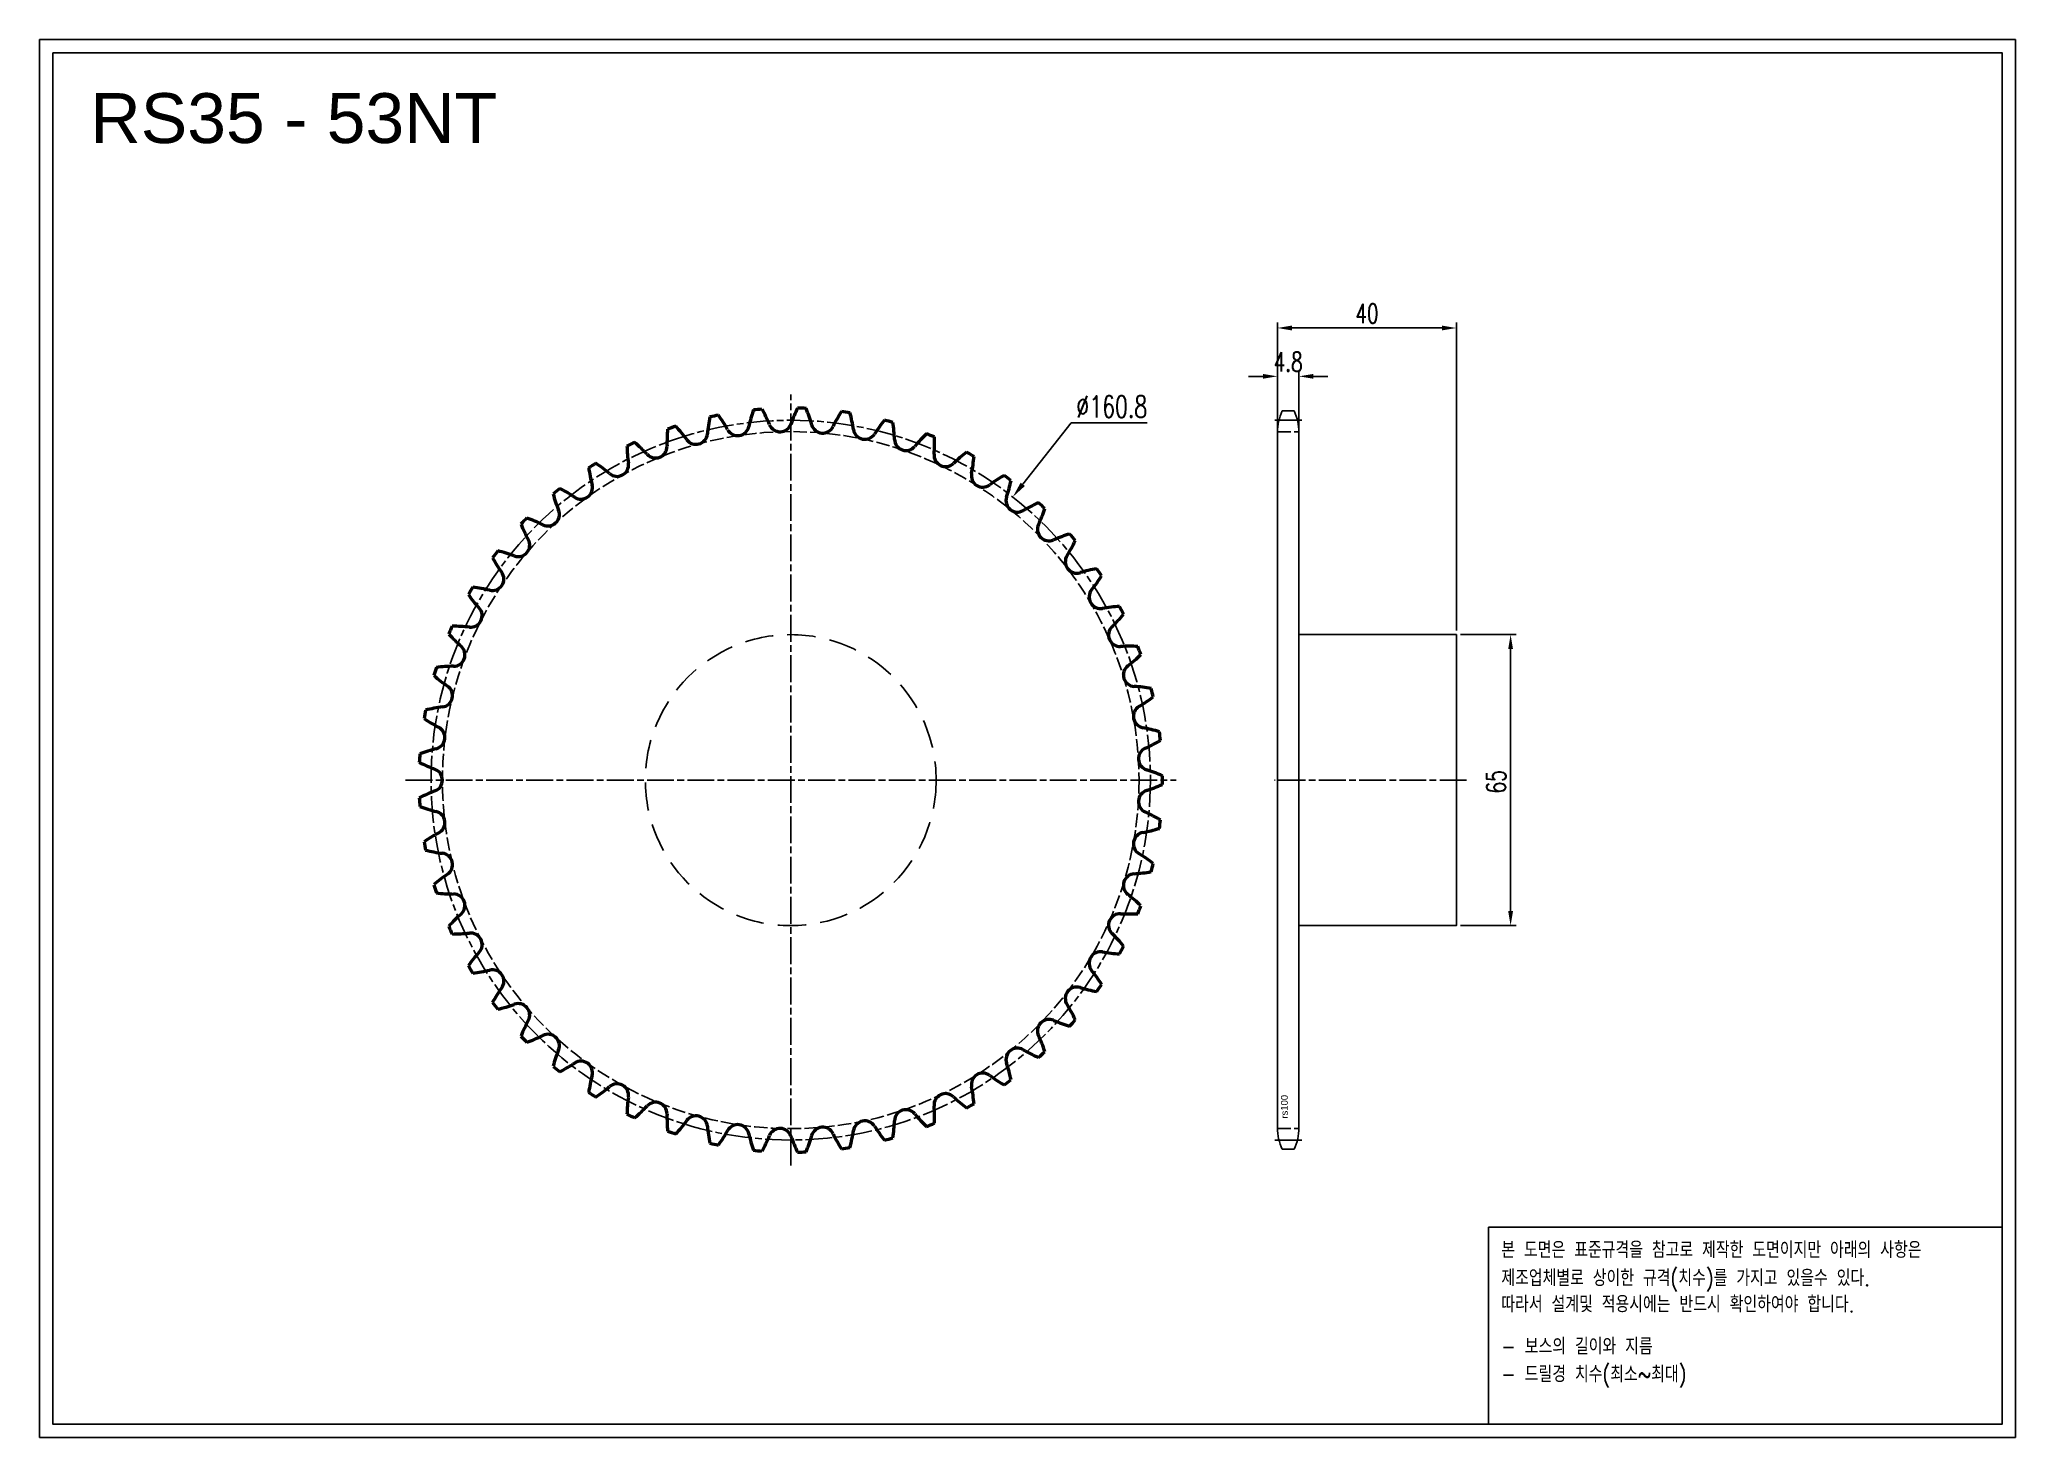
# Model space of a CAD drawing. Header units: millimetres. Extents: x -43388 to -42946, y 2111 to 2424.
import ezdxf

# ---------------------------------------------------------------- set-up
doc = ezdxf.new("R2010")
doc.units = ezdxf.units.MM
for name, pattern in [('AM_ISO02W050', [7.5, 6, -1.5]), ('AM_ISO02W050x2', [3.75, 3, -0.75]), ('AM_ISO08W050', [18, 12, -1.5, 3, -1.5]), ('AM_ISO08W050x2', [9, 6, -0.75, 1.5, -0.75]), ('HIDDEN', [9.525, 6.35, -3.175])]:
    doc.linetypes.add(name, pattern=pattern)
for name, color, linetype, lineweight in [('AM_0N', 7, 'Continuous', 50), ('AM_3N', 6, 'AM_ISO02W050', 25), ('AM_7', 4, 'AM_ISO08W050', 25), ('AM_7N', 4, 'AM_ISO08W050', 25)]:
    doc.layers.add(name, color=color, linetype=linetype, lineweight=lineweight)
doc.layers.add('HL', color=2, linetype='HIDDEN')
doc.layers.add('S-DIM', color=7, linetype='Continuous')
doc.styles.add('HAN', font='ROMANS.shx', dxfattribs={"width": 0.7, "bigfont": 'whgtxt.shx'})
doc.styles.add('HSG', font='SIMPLEX.shx', dxfattribs={"width": 0.7, "bigfont": 'HSG.shx'})
doc.styles.get("Standard").update_dxf_attribs({"font": 'arial.ttf'})
doc.dimstyles.new('APP10', dxfattribs={"dimscale": 2, "dimtxt": 2.4, "dimasz": 1.8, "dimexe": 0.7, "dimexo": 0.5, "dimgap": 0.6, "dimtad": 1, "dimtoh": 1, "dimdec": 1, "dimrnd": 0.01, "dimzin": 9, "dimdsep": 46, "dimtxsty": 'HSG', "dimcen": 0, "dimclrd": 1, "dimclre": 1, "dimclrt": 256, "dimazin": 2, "dimtp": 1, "dimtm": 1, "dimtfac": 0.5, "dimtdec": 1, "dimtofl": 0, "dimtmove": 0, "dimatfit": 3, "dimfxl": 0, "dimtvp": 1, "dimtolj": 2, "dimlwd": -1, "dimlwe": -1, "dimarcsym": 0})
doc.dimstyles.new('APP8', dxfattribs={"dimscale": 1.8, "dimtxt": 2.4, "dimasz": 1.8, "dimexe": 0.7, "dimexo": 0.5, "dimgap": 0.6, "dimtad": 1, "dimtoh": 1, "dimdec": 1, "dimrnd": 0.01, "dimzin": 9, "dimdsep": 46, "dimtxsty": 'HSG', "dimcen": 0, "dimclrd": 1, "dimclre": 1, "dimclrt": 256, "dimazin": 2, "dimtp": 1, "dimtm": 1, "dimtfac": 0.5, "dimtdec": 1, "dimtofl": 0, "dimtmove": 0, "dimatfit": 3, "dimfxl": 0, "dimtvp": 1, "dimtolj": 2, "dimlwd": -1, "dimlwe": -1, "dimarcsym": 0})

# ---------------------------------------------------------------- blocks, each defined once
blk = doc.blocks.new('*D1')
at = {"layer": 'Defpoints', "color": 0, "transparency": 16777216}
for p in [(-43071.08, 2290.83), (-43071.08, 2225.83), (-43058.97, 2225.83)]:
    blk.add_point(p, dxfattribs=at)
at = {"layer": 'S-DIM', "color": 1, "transparency": 16777216}
for p, q in [((-43070.18, 2290.83), (-43057.71, 2290.83)), ((-43058.97, 2287.59), (-43058.97, 2229.07)), ((-43070.18, 2225.83), (-43057.71, 2225.83))]:
    blk.add_line(p, q, dxfattribs=at)
for points in [[(-43059.51, 2287.59), (-43058.43, 2287.59), (-43058.97, 2290.83)], [(-43059.51, 2229.07), (-43058.43, 2229.07), (-43058.97, 2225.83)]]:
    blk.add_solid(points, dxfattribs=at)
at = {"layer": 'S-DIM', "transparency": 16777216, "insert": (-43062.21, 2257.95), "char_height": 4.32, "attachment_point": 5, "rotation": 90, "style": 'HSG'}
blk.add_mtext('\\A2;65', dxfattribs=at)
blk = doc.blocks.new('*D2')
at = {"layer": 'Defpoints', "color": 0, "transparency": 16777216}
for p in [(-43106.28, 2348.53), (-43111.08, 2336), (-43106.28, 2336)]:
    blk.add_point(p, dxfattribs=at)
at = {"layer": 'S-DIM', "color": 1, "transparency": 16777216}
for p, q in [((-43111.08, 2336.9), (-43111.08, 2349.79)), ((-43106.28, 2336.9), (-43106.28, 2349.79)), ((-43114.32, 2348.53), (-43117.56, 2348.53)), ((-43103.04, 2348.53), (-43099.8, 2348.53))]:
    blk.add_line(p, q, dxfattribs=at)
for points in [[(-43114.32, 2349.07), (-43114.32, 2347.99), (-43111.08, 2348.53)], [(-43103.04, 2349.07), (-43103.04, 2347.99), (-43106.28, 2348.53)]]:
    blk.add_solid(points, dxfattribs=at)
at = {"layer": 'S-DIM', "transparency": 16777216, "insert": (-43108.68, 2351.77), "char_height": 4.32, "attachment_point": 5, "style": 'HSG'}
blk.add_mtext('\\A2;4.8', dxfattribs=at)
blk = doc.blocks.new('*D3')
at = {"layer": 'Defpoints', "color": 0, "transparency": 16777216}
for p in [(-43071.08, 2359.33), (-43111.08, 2336), (-43071.08, 2290.83)]:
    blk.add_point(p, dxfattribs=at)
at = {"layer": 'S-DIM', "color": 1, "transparency": 16777216}
for p, q in [((-43111.08, 2336.9), (-43111.08, 2360.59)), ((-43107.84, 2359.33), (-43074.32, 2359.33)), ((-43071.08, 2291.73), (-43071.08, 2360.59))]:
    blk.add_line(p, q, dxfattribs=at)
for points in [[(-43107.84, 2359.87), (-43107.84, 2358.79), (-43111.08, 2359.33)], [(-43074.32, 2359.87), (-43074.32, 2358.79), (-43071.08, 2359.33)]]:
    blk.add_solid(points, dxfattribs=at)
at = {"layer": 'S-DIM', "transparency": 16777216, "insert": (-43091.08, 2362.57), "char_height": 4.32, "attachment_point": 5, "style": 'HSG'}
blk.add_mtext('\\A2;40', dxfattribs=at)
blk = doc.blocks.new('*D4')
at = {"layer": 'Defpoints', "color": 0, "transparency": 16777216}
for p in [(-43170.23, 2321.58), (-43269.48, 2195.09)]:
    blk.add_point(p, dxfattribs=at)
at = {"layer": 'S-DIM', "color": 1, "transparency": 16777216}
for p, q in [((-43157.22, 2338.16), (-43168.01, 2324.41)), ((-43140.18, 2338.16), (-43157.22, 2338.16))]:
    blk.add_line(p, q, dxfattribs=at)
blk.add_solid([(-43168.48, 2324.78), (-43167.53, 2324.04), (-43170.23, 2321.58)], dxfattribs=at)
at = {"layer": 'S-DIM', "transparency": 16777216, "insert": (-43148.1, 2341.76), "char_height": 4.8, "attachment_point": 5, "style": 'HSG'}
blk.add_mtext('\\A2;∅160.8', dxfattribs=at)
blk = doc.blocks.new('notice1')
at = {"color": 4}
blk.add_lwpolyline([(-22142.12, 1735.9), (-22053.8, 1735.9), (-22053.8, 1702.07), (-22142.12, 1702.07)], close=True, dxfattribs=at)
at = {"color": 4, "style": 'HAN', "width": 0.8}
for s, p in [('본 도면은 표준규격을 참고로 제작한 도면이지만 아래의 사항은', (-22139.9, 1730.62)), ('제조업체별로 상이한 규격(치수)를 가지고 있을수 있다.', (-22139.9, 1725.78)), ('따라서 설계및 적용시에는 반드시 확인하여야 합니다.', (-22139.9, 1721.28)), ('- 보스의 길이와 지름', (-22139.9, 1714.03)), ('- 드릴경 치수(최소~최대)', (-22139.9, 1709.27))]:
    blk.add_text(s, height=2.7949, dxfattribs=at).set_placement(p)

msp = doc.modelspace()

# ---------------------------------------------------------------- linework, layer by layer
for p, q in [((-43107.35, 2340.8), (-43110.01, 2340.8)), ((-43111.08, 2336), (-43111.08, 2180.66)), ((-43106.28, 2336), (-43106.28, 2180.66)), ((-43107.35, 2175.86), (-43110.01, 2175.86))]:
    msp.add_line(p, q)
for points in [[(-43387.76, 2423.76), (-42946.13, 2423.76), (-42946.13, 2111.5), (-43387.76, 2111.5)], [(-43384.79, 2420.79), (-42949.1, 2420.79), (-42949.1, 2114.47), (-43384.79, 2114.47)]]:
    msp.add_lwpolyline(points, close=True)
msp.add_lwpolyline([(-43106.28, 2290.83), (-43071.08, 2290.83), (-43071.08, 2225.83), (-43106.28, 2225.83)])
for centre, start, end in [((-43099.78, 2336), 154.8633, 180), ((-43117.58, 2336), 0, 25.1367), ((-43099.78, 2180.66), 180, 205.1367), ((-43117.58, 2180.66), 334.8633, 0)]:
    msp.add_arc(centre, 11.3, start, end)
at = {"layer": 'AM_0N'}
for centre, radius, start, end in [((-43196.47, 2330.15), 33.53, 161.0668, 167.6415), ((-43219.86, 2258.33), 83.11, 94.436, 95.7527), ((-43255.57, 2324.88), 33.53, 22.5472, 29.1219), ((-43188.14, 2326.88), 33.53, 154.2743, 160.8491), ((-43219.86, 2258.33), 83.11, 87.6435, 88.9603), ((-43247.45, 2328.63), 33.53, 15.7547, 22.3295), ((-43180.26, 2322.64), 33.53, 147.4819, 154.0566), ((-43219.86, 2258.33), 83.11, 80.8511, 82.1678), ((-43213.99, 2333.63), 33.53, 174.6517, 181.2264), ((-43219.86, 2258.33), 83.11, 108.0209, 109.3376), ((-43270.2, 2314.63), 33.53, 36.1321, 42.7068), ((-43205.13, 2332.41), 33.53, 167.8592, 174.434), ((-43219.86, 2258.33), 83.11, 101.2284, 102.5452), ((-43263.19, 2320.19), 33.53, 29.3396, 35.9144), ((-43231.73, 2337.87), 2.57, 209.3396, 347.6415), ((-43222.24, 2338.72), 2.57, 202.5472, 340.8491), ((-43212.71, 2338.43), 2.57, 195.7547, 334.0566), ((-43238.94, 2331.4), 33.53, 8.9623, 15.537), ((-43203.29, 2337.03), 2.57, 188.9623, 327.2642), ((-43172.93, 2317.51), 33.53, 140.6894, 147.2642), ((-43219.86, 2258.33), 83.11, 74.0586, 75.3754), ((-43230.17, 2333.15), 33.53, 2.1698, 8.7446), ((-43219.86, 2258.33), 83.11, 114.8133, 116.1301), ((-43222.94, 2333.79), 33.53, 181.4441, 188.0189), ((-43276.51, 2308.28), 33.53, 42.9245, 49.4993), ((-43250.08, 2332.86), 2.57, 222.9245, 1.2264), ((-43241.05, 2335.91), 2.57, 216.1321, 354.434), ((-43194.1, 2334.52), 2.57, 182.1698, 320.4717), ((-43166.26, 2311.54), 33.53, 133.8969, 140.4717), ((-43219.86, 2258.33), 83.11, 67.2661, 68.5829), ((-43221.25, 2333.84), 33.53, 355.3774, 1.9521), ((-43219.86, 2258.33), 83.11, 121.6058, 122.9225), ((-43231.84, 2332.9), 33.53, 188.2366, 194.8113), ((-43282.02, 2301.22), 33.53, 49.717, 56.2917), ((-43258.68, 2328.76), 2.57, 229.717, 8.0189), ((-43185.27, 2330.94), 2.57, 175.3774, 313.6792), ((-43160.34, 2304.83), 33.53, 127.1045, 133.6792), ((-43219.86, 2258.33), 83.11, 60.4737, 61.7905), ((-43212.31, 2333.48), 33.53, 348.5849, 355.1597), ((-43219.86, 2258.33), 83.11, 128.3982, 129.715), ((-43286.65, 2293.57), 33.53, 56.5094, 63.0842), ((-43266.74, 2323.67), 2.57, 236.5094, 14.8113), ((-43176.93, 2326.34), 2.57, 168.5849, 306.8868), ((-43155.26, 2297.47), 33.53, 120.312, 126.8868), ((-43219.86, 2258.33), 83.11, 53.6812, 54.998), ((-43203.47, 2332.06), 33.53, 341.7925, 348.3672), ((-43274.14, 2317.67), 2.57, 243.3019, 21.6038), ((-43240.58, 2330.96), 33.53, 195.029, 201.6038), ((-43169.19, 2320.78), 2.57, 161.7925, 300.0943), ((-43151.09, 2289.55), 33.53, 113.5196, 120.0943), ((-43194.87, 2329.6), 33.53, 335, 341.5748), ((-43219.86, 2258.33), 83.11, 46.8888, 48.2056), ((-43219.86, 2258.33), 83.11, 135.1907, 136.5074), ((-43249.02, 2328), 33.53, 201.8215, 208.3962), ((-43290.35, 2285.42), 33.53, 63.3019, 69.8766), ((-43162.15, 2314.35), 2.57, 155, 293.3019), ((-43280.77, 2310.83), 2.57, 250.0943, 28.3962), ((-43147.88, 2281.2), 33.53, 106.7271, 113.3019), ((-43186.61, 2326.15), 33.53, 328.2075, 334.7823), ((-43219.86, 2258.33), 83.11, 40.0963, 41.4131), ((-43219.86, 2258.33), 83.11, 141.9831, 143.2999), ((-43257.06, 2324.06), 33.53, 208.6139, 215.1887), ((-43293.06, 2276.9), 33.53, 70.0943, 76.6691), ((-43155.93, 2307.13), 2.57, 148.2075, 286.5094), ((-43145.68, 2272.53), 33.53, 99.9347, 106.5094), ((-43219.86, 2258.33), 83.11, 33.3039, 34.6206), ((-43219.86, 2258.33), 83.11, 148.7756, 150.0923), ((-43294.74, 2268.11), 33.53, 76.8868, 83.4615), ((-43286.55, 2303.26), 2.57, 256.8868, 35.1887), ((-43178.83, 2321.74), 33.53, 321.4151, 327.9898), ((-43264.57, 2319.2), 33.53, 215.4064, 221.9811), ((-43291.4, 2295.06), 2.57, 263.6792, 41.9811), ((-43150.61, 2299.23), 2.57, 141.4151, 279.717), ((-43144.52, 2263.65), 33.53, 93.1422, 99.717), ((-43219.86, 2258.33), 83.11, 26.5114, 27.8282), ((-43219.86, 2258.33), 83.11, 155.568, 156.8848), ((-43295.37, 2259.18), 33.53, 83.6792, 90.254), ((-43146.26, 2290.75), 2.57, 134.6226, 272.9245), ((-43171.61, 2316.44), 33.53, 314.6226, 321.1974), ((-43271.45, 2313.48), 33.53, 222.1988, 228.7736), ((-43295.24, 2286.34), 2.57, 270.4717, 48.7736), ((-43144.42, 2254.71), 33.53, 86.3498, 92.9245), ((-43219.86, 2258.33), 83.11, 19.719, 21.0357), ((-43219.86, 2258.33), 83.11, 162.3605, 163.6773), ((-43294.94, 2250.24), 33.53, 90.4717, 97.0465), ((-43142.94, 2281.82), 2.57, 127.8302, 266.1321), ((-43165.08, 2310.33), 33.53, 307.8302, 314.4049), ((-43277.61, 2306.99), 33.53, 228.9913, 235.566), ((-43298.02, 2277.22), 2.57, 277.2642, 55.566), ((-43145.38, 2245.81), 33.53, 79.5573, 86.1321), ((-43293.46, 2241.42), 33.53, 97.2642, 103.8389), ((-43140.71, 2272.56), 2.57, 121.0377, 259.3396), ((-43159.32, 2303.49), 33.53, 301.0377, 307.6125), ((-43219.86, 2258.33), 83.11, 12.9265, 14.2433), ((-43219.86, 2258.33), 83.11, 169.1529, 170.4697), ((-43282.96, 2299.82), 33.53, 235.7837, 242.3585), ((-43299.71, 2267.85), 2.57, 284.0566, 62.3585), ((-43147.38, 2237.09), 33.53, 72.7649, 79.3396), ((-43154.4, 2296.01), 33.53, 294.2453, 300.82), ((-43219.86, 2258.33), 83.11, 6.1341, 7.4508), ((-43219.86, 2258.33), 83.11, 175.9454, 177.2622), ((-43287.43, 2292.06), 33.53, 242.5762, 249.1509), ((-43290.94, 2232.83), 33.53, 104.0566, 110.6314), ((-43139.58, 2263.1), 2.57, 114.2453, 252.5472), ((-43300.27, 2258.33), 2.57, 290.8491, 69.1509), ((-43150.4, 2228.67), 33.53, 65.9724, 72.5472), ((-43150.4, 2288), 33.53, 287.4528, 294.0276), ((-43219.86, 2258.33), 83.11, 359.3416, 0.6584), ((-43287.43, 2224.6), 33.53, 110.8491, 117.4238), ((-43219.86, 2258.33), 83.11, 182.7378, 184.0546), ((-43290.94, 2283.84), 33.53, 249.3686, 255.9434), ((-43139.58, 2253.57), 2.57, 107.4528, 245.7547), ((-43299.71, 2248.82), 2.57, 297.6415, 75.9434), ((-43154.4, 2220.66), 33.53, 59.18, 65.7547), ((-43219.86, 2258.33), 83.11, 352.5492, 353.8659), ((-43282.96, 2216.85), 33.53, 117.6415, 124.2163), ((-43219.86, 2258.33), 83.11, 189.5303, 190.8471), ((-43140.71, 2244.11), 2.57, 100.6604, 238.9623), ((-43147.38, 2279.58), 33.53, 280.6604, 287.2351), ((-43293.46, 2275.25), 33.53, 256.1611, 262.7358), ((-43298.02, 2239.45), 2.57, 304.434, 82.7358), ((-43159.32, 2213.18), 33.53, 52.3875, 58.9623), ((-43219.86, 2258.33), 83.11, 345.7567, 347.0735), ((-43277.61, 2209.68), 33.53, 124.434, 131.0087), ((-43219.86, 2258.33), 83.11, 196.3227, 197.6395), ((-43142.94, 2234.85), 2.57, 93.8679, 232.1698), ((-43145.38, 2270.86), 33.53, 273.8679, 280.4427), ((-43294.94, 2266.42), 33.53, 262.9535, 269.5283), ((-43295.24, 2230.33), 2.57, 311.2264, 89.5283), ((-43165.08, 2206.34), 33.53, 45.5951, 52.1698), ((-43219.86, 2258.33), 83.11, 338.9643, 340.281), ((-43271.45, 2203.19), 33.53, 131.2264, 137.8012), ((-43146.26, 2225.92), 2.57, 87.0755, 225.3774), ((-43144.42, 2261.96), 33.53, 267.0755, 273.6502), ((-43219.86, 2258.33), 83.11, 203.1152, 204.432), ((-43295.37, 2257.49), 33.53, 269.746, 276.3208), ((-43291.4, 2221.61), 2.57, 318.0189, 96.3208), ((-43171.61, 2200.23), 33.53, 38.8026, 45.3774), ((-43264.57, 2197.47), 33.53, 138.0189, 144.5936), ((-43150.61, 2217.44), 2.57, 80.283, 218.5849), ((-43144.52, 2253.01), 33.53, 260.283, 266.8578), ((-43219.86, 2258.33), 83.11, 332.1718, 333.4886), ((-43219.86, 2258.33), 83.11, 209.9077, 211.2244), ((-43294.74, 2248.56), 33.53, 276.5385, 283.1132), ((-43286.55, 2213.41), 2.57, 324.8113, 103.1132), ((-43178.83, 2194.93), 33.53, 32.0102, 38.5849), ((-43219.86, 2258.33), 83.11, 325.3794, 326.6961), ((-43257.06, 2192.61), 33.53, 144.8113, 151.3861), ((-43219.86, 2258.33), 83.11, 216.7001, 218.0169), ((-43293.06, 2239.77), 33.53, 283.3309, 289.9057), ((-43280.77, 2205.84), 2.57, 331.6038, 109.9057), ((-43155.93, 2209.54), 2.57, 73.4906, 211.7925), ((-43186.61, 2190.52), 33.53, 25.2177, 31.7925), ((-43145.68, 2244.14), 33.53, 253.4906, 260.0653), ((-43249.02, 2188.67), 33.53, 151.6038, 158.1785), ((-43162.15, 2202.32), 2.57, 66.6981, 205), ((-43147.88, 2235.47), 33.53, 246.6981, 253.2729), ((-43219.86, 2258.33), 83.11, 318.5869, 319.9037), ((-43219.86, 2258.33), 83.11, 223.4926, 224.8093), ((-43290.35, 2231.24), 33.53, 290.1234, 296.6981), ((-43274.14, 2199), 2.57, 338.3962, 116.6981), ((-43194.87, 2187.07), 33.53, 18.4252, 25), ((-43240.58, 2185.71), 33.53, 158.3962, 164.971), ((-43286.65, 2223.1), 33.53, 296.9158, 303.4906), ((-43266.74, 2193), 2.57, 345.1887, 123.4906), ((-43169.19, 2195.89), 2.57, 59.9057, 198.2075), ((-43203.47, 2184.61), 33.53, 11.6328, 18.2075), ((-43151.09, 2227.12), 33.53, 239.9057, 246.4804), ((-43219.86, 2258.33), 83.11, 311.7944, 313.1112), ((-43219.86, 2258.33), 83.11, 230.285, 231.6018), ((-43231.84, 2183.77), 33.53, 165.1887, 171.7634), ((-43176.93, 2190.33), 2.57, 53.1132, 191.4151), ((-43155.26, 2219.2), 33.53, 233.1132, 239.688), ((-43219.86, 2258.33), 83.11, 305.002, 306.3188), ((-43219.86, 2258.33), 83.11, 237.0775, 238.3942), ((-43282.02, 2215.44), 33.53, 303.7083, 310.283), ((-43258.68, 2187.91), 2.57, 351.9811, 130.283), ((-43222.94, 2182.87), 33.53, 171.9811, 178.5559), ((-43250.08, 2183.81), 2.57, 358.7736, 137.0755), ((-43185.27, 2185.73), 2.57, 46.3208, 184.6226), ((-43160.34, 2211.84), 33.53, 226.3208, 232.8955), ((-43212.31, 2183.19), 33.53, 4.8403, 11.4151), ((-43219.86, 2258.33), 83.11, 243.8699, 245.1867), ((-43276.51, 2208.39), 33.53, 310.5007, 317.0755), ((-43213.99, 2183.04), 33.53, 178.7736, 185.3483), ((-43270.2, 2202.04), 33.53, 317.2932, 323.8679), ((-43241.05, 2180.76), 2.57, 5.566, 143.8679), ((-43203.29, 2179.64), 2.57, 32.7358, 171.0377), ((-43230.17, 2183.52), 33.53, 351.2554, 357.8302), ((-43194.1, 2182.15), 2.57, 39.5283, 177.8302), ((-43166.26, 2205.12), 33.53, 219.5283, 226.1031), ((-43219.86, 2258.33), 83.11, 291.4171, 292.7339), ((-43221.25, 2182.82), 33.53, 358.0479, 4.6226), ((-43219.86, 2258.33), 83.11, 298.2095, 299.5263), ((-43219.86, 2258.33), 83.11, 250.6624, 251.9791), ((-43205.13, 2184.26), 33.53, 185.566, 192.1408), ((-43263.19, 2196.48), 33.53, 324.0856, 330.6604), ((-43231.73, 2178.8), 2.57, 12.3585, 150.6604), ((-43196.47, 2186.52), 33.53, 192.3585, 198.9332), ((-43255.57, 2191.79), 33.53, 330.8781, 337.4528), ((-43222.24, 2177.95), 2.57, 19.1509, 157.4528), ((-43188.14, 2189.79), 33.53, 199.1509, 205.7257), ((-43247.45, 2188.03), 33.53, 337.6705, 344.2453), ((-43212.71, 2178.23), 2.57, 25.9434, 164.2453), ((-43180.26, 2194.02), 33.53, 205.9434, 212.5181), ((-43238.94, 2185.26), 33.53, 344.463, 351.0377), ((-43172.93, 2199.16), 33.53, 212.7358, 219.3106), ((-43219.86, 2258.33), 83.11, 284.6246, 285.9414), ((-43219.86, 2258.33), 83.11, 257.4548, 258.7716), ((-43219.86, 2258.33), 83.11, 264.2473, 265.564), ((-43219.86, 2258.33), 83.11, 271.0397, 272.3565), ((-43219.86, 2258.33), 83.11, 277.8322, 279.1489)]:
    msp.add_arc(centre, radius, start, end, dxfattribs=at)
at = {"layer": 'AM_3N', "linetype": 'AM_ISO02W050x2'}
for p, q in [((-43111.08, 2336.16), (-43106.28, 2336.16)), ((-43111.08, 2180.51), (-43106.28, 2180.51))]:
    msp.add_line(p, q, dxfattribs=at)
msp.add_circle((-43219.86, 2258.33), 77.85, dxfattribs=at)
at = {"layer": 'AM_7', "linetype": 'AM_ISO08W050x2'}
for p, q in [((-43105.63, 2338.73), (-43111.74, 2338.73)), ((-43068.82, 2258.33), (-43111.74, 2258.33)), ((-43068.82, 2258.33), (-43111.74, 2258.33)), ((-43068.82, 2258.33), (-43111.74, 2258.33)), ((-43068.82, 2258.33), (-43111.74, 2258.33)), ((-43105.63, 2177.94), (-43111.74, 2177.94))]:
    msp.add_line(p, q, dxfattribs=at)
msp.add_circle((-43219.86, 2258.33), 80.39, dxfattribs=at)
at = {"layer": 'AM_7N', "linetype": 'AM_ISO08W050x2'}
for p, q in [((-43219.86, 2172.23), (-43219.86, 2344.44)), ((-43305.96, 2258.33), (-43133.75, 2258.33))]:
    msp.add_line(p, q, dxfattribs=at)
at = {"layer": 'HL'}
msp.add_circle((-43219.86, 2258.33), 32.5, dxfattribs=at)

# ---------------------------------------------------------------- block references
at = {"xscale": 1.3, "yscale": 1.3, "zscale": 1.3}
msp.add_blockref('notice1', (-14279.17, -98.21), dxfattribs=at)

# ---------------------------------------------------------------- texts
msp.add_text('RS35 - 53NT', height=11.1523).set_placement((-43376.39, 2400.64))
at = {"insert": (-43110.29, 2182.73), "char_height": 1.512, "width": 6.5009, "attachment_point": 1, "rotation": 90}
msp.add_mtext('rs100', dxfattribs=at)

# ---------------------------------------------------------------- dimensions: what is measured, and where the dimension line sits
at = {"layer": 'S-DIM'}
dim = msp.add_linear_dim(base=(-43071.08, 2359.33), p1=(-43111.08, 2336), p2=(-43071.08, 2290.83), dimstyle='APP8', dxfattribs=at)
dim.commit()
dim.dimension.update_dxf_attribs({"geometry": '*D3', "text_midpoint": (-43091.08, 2362.57)})
dim = msp.add_linear_dim(base=(-43106.28, 2348.53), p1=(-43111.08, 2336), p2=(-43106.28, 2336), dimstyle='APP8', dxfattribs=at)
dim.commit()
dim.dimension.update_dxf_attribs({"geometry": '*D2', "text_midpoint": (-43108.68, 2348.53), "dimtype": 128})
dim = msp.add_diameter_dim_2p(p1=(-43269.48, 2195.09), p2=(-43170.23, 2321.58), dimstyle='APP10', dxfattribs=at)
dim.commit()
dim.dimension.update_dxf_attribs({"geometry": '*D4', "text_midpoint": (-43148.1, 2338.16), "dimtype": 131})
dim = msp.add_linear_dim(base=(-43058.97, 2225.83), p1=(-43071.08, 2290.83), p2=(-43071.08, 2225.83), angle=90, dimstyle='APP8', dxfattribs=at)
dim.commit()
dim.dimension.update_dxf_attribs({"geometry": '*D1', "text_midpoint": (-43058.97, 2257.95), "dimtype": 128})

doc.saveas('drawing.dxf')
